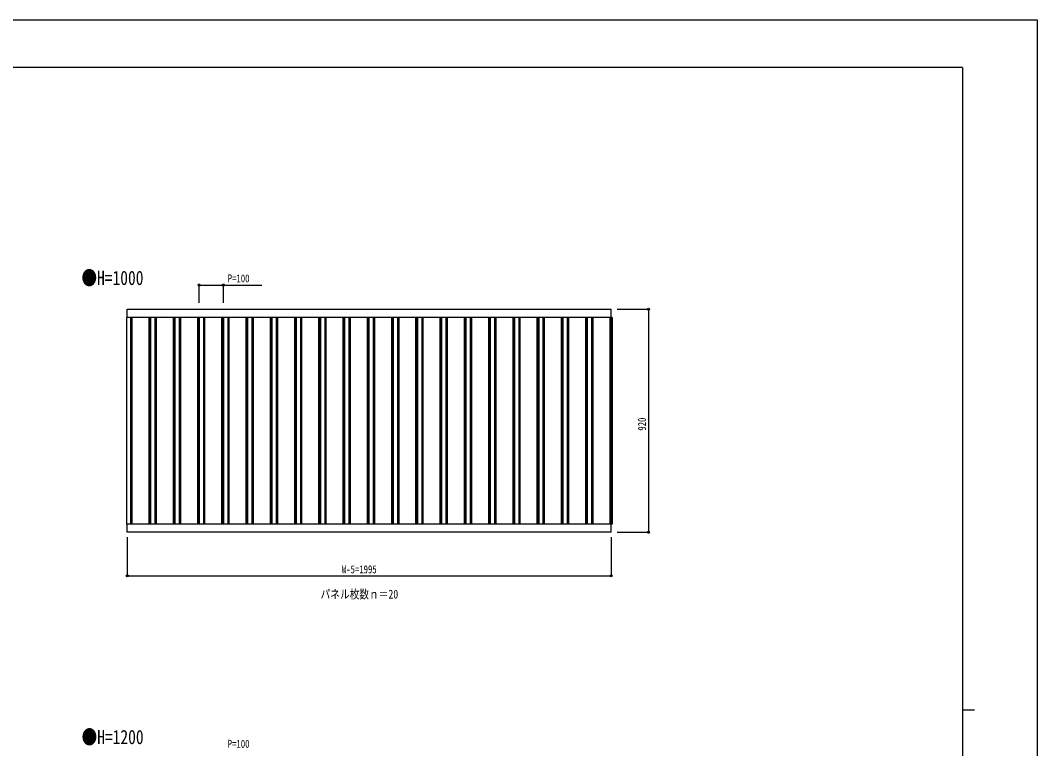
# Model space of a CAD drawing. Units: millimetres, scale not verified. Extents: x -4205 to 4205, y -2970 to 2970.
# Drawn here: x 11 to 4205, y -35 to 2970 of the extents above; entities that cross this region are included whole.
import ezdxf
from ezdxf.enums import TextEntityAlignment as Align

# ---------------------------------------------------------------- set-up
doc = ezdxf.new("R2010")
doc.units = ezdxf.units.MM
doc.header["$LTSCALE"] = 16
for name, color, linetype in [('0-1_USER1', 3, 'Continuous'), ('0-2_YKK_A1', 4, 'Continuous'), ('0-3_YKK_D', 6, 'Continuous'), ('0-4_YKK_ZWAK', 7, 'Continuous')]:
    doc.layers.add(name, color=color, linetype=linetype)
doc.styles.add('ＭＳ ゴシック', font='')
doc.styles.get('ＭＳ ゴシック').set_extended_font_data('MS Gothic')

msp = doc.modelspace()

# ---------------------------------------------------------------- linework, layer by layer
at = {"layer": '0-2_YKK_A1'}
for p, q in [((451.7, 1777.87), (2446.7, 1777.87)), ((451.7, 1743.87), (451.7, 1777.87)), ((2446.7, 1743.87), (2446.7, 1777.87)), ((2450.75, 1743.87), (447.75, 1743.87)), ((447.75, 1743.87), (447.75, 891.87)), ((465.55, 1743.87), (465.55, 891.87)), ((470.55, 1743.87), (470.55, 891.87)), ((540.55, 1743.87), (540.55, 891.87)), ((544.85, 1743.87), (544.85, 891.87)), ((547.75, 1743.87), (547.75, 891.87)), ((565.55, 1743.87), (565.55, 891.87)), ((570.55, 1743.87), (570.55, 891.87)), ((640.55, 1743.87), (640.55, 891.87)), ((644.85, 1743.87), (644.85, 891.87)), ((647.75, 1743.87), (647.75, 891.87)), ((665.55, 1743.87), (665.55, 891.87)), ((670.55, 1743.87), (670.55, 891.87)), ((740.55, 1743.87), (740.55, 891.87)), ((744.85, 1743.87), (744.85, 891.87)), ((747.75, 1743.87), (747.75, 891.87)), ((765.55, 1743.87), (765.55, 891.87)), ((770.55, 1743.87), (770.55, 891.87)), ((840.55, 1743.87), (840.55, 891.87)), ((844.85, 1743.87), (844.85, 891.87)), ((847.75, 1743.87), (847.75, 891.87)), ((865.55, 1743.87), (865.55, 891.87)), ((870.55, 1743.87), (870.55, 891.87)), ((940.55, 1743.87), (940.55, 891.87)), ((944.85, 1743.87), (944.85, 891.87)), ((947.75, 1743.87), (947.75, 891.87)), ((965.55, 1743.87), (965.55, 891.87)), ((970.55, 1743.87), (970.55, 891.87)), ((1040.55, 1743.87), (1040.55, 891.87)), ((1044.85, 1743.87), (1044.85, 891.87)), ((1047.75, 1743.87), (1047.75, 891.87)), ((1065.55, 1743.87), (1065.55, 891.87)), ((1070.55, 1743.87), (1070.55, 891.87)), ((1140.55, 1743.87), (1140.55, 891.87)), ((1144.85, 1743.87), (1144.85, 891.87)), ((1147.75, 1743.87), (1147.75, 891.87)), ((1165.55, 1743.87), (1165.55, 891.87)), ((1170.55, 1743.87), (1170.55, 891.87)), ((1240.55, 1743.87), (1240.55, 891.87)), ((1244.85, 1743.87), (1244.85, 891.87)), ((1247.75, 1743.87), (1247.75, 891.87)), ((1265.55, 1743.87), (1265.55, 891.87)), ((1270.55, 1743.87), (1270.55, 891.87)), ((1340.55, 1743.87), (1340.55, 891.87)), ((1344.85, 1743.87), (1344.85, 891.87)), ((1347.75, 1743.87), (1347.75, 891.87)), ((1365.55, 1743.87), (1365.55, 891.87)), ((1370.55, 1743.87), (1370.55, 891.87)), ((1440.55, 1743.87), (1440.55, 891.87)), ((1444.85, 1743.87), (1444.85, 891.87)), ((1447.75, 1743.87), (1447.75, 891.87)), ((1465.55, 1743.87), (1465.55, 891.87)), ((1470.55, 1743.87), (1470.55, 891.87)), ((1540.55, 1743.87), (1540.55, 891.87)), ((1544.85, 1743.87), (1544.85, 891.87)), ((1547.75, 1743.87), (1547.75, 891.87)), ((1565.55, 1743.87), (1565.55, 891.87)), ((1570.55, 1743.87), (1570.55, 891.87)), ((1640.55, 1743.87), (1640.55, 891.87)), ((1644.85, 1743.87), (1644.85, 891.87)), ((1647.75, 1743.87), (1647.75, 891.87)), ((1665.55, 1743.87), (1665.55, 891.87)), ((1670.55, 1743.87), (1670.55, 891.87)), ((1740.55, 1743.87), (1740.55, 891.87)), ((1744.85, 1743.87), (1744.85, 891.87)), ((1747.75, 1743.87), (1747.75, 891.87)), ((1765.55, 1743.87), (1765.55, 891.87)), ((1770.55, 1743.87), (1770.55, 891.87)), ((1840.55, 1743.87), (1840.55, 891.87)), ((1844.85, 1743.87), (1844.85, 891.87)), ((1847.75, 1743.87), (1847.75, 891.87)), ((1865.55, 1743.87), (1865.55, 891.87)), ((1870.55, 1743.87), (1870.55, 891.87)), ((1940.55, 1743.87), (1940.55, 891.87)), ((1944.85, 1743.87), (1944.85, 891.87)), ((1947.75, 1743.87), (1947.75, 891.87)), ((1965.55, 1743.87), (1965.55, 891.87)), ((1970.55, 1743.87), (1970.55, 891.87)), ((2040.55, 1743.87), (2040.55, 891.87)), ((2044.85, 1743.87), (2044.85, 891.87)), ((2047.75, 1743.87), (2047.75, 891.87)), ((2065.55, 1743.87), (2065.55, 891.87)), ((2070.55, 1743.87), (2070.55, 891.87)), ((2140.55, 1743.87), (2140.55, 891.87)), ((2144.85, 1743.87), (2144.85, 891.87)), ((2147.75, 1743.87), (2147.75, 891.87)), ((2165.55, 1743.87), (2165.55, 891.87)), ((2170.55, 1743.87), (2170.55, 891.87)), ((2240.55, 1743.87), (2240.55, 891.87)), ((2244.85, 1743.87), (2244.85, 891.87)), ((2247.75, 1743.87), (2247.75, 891.87)), ((2265.55, 1743.87), (2265.55, 891.87)), ((2270.55, 1743.87), (2270.55, 891.87)), ((2340.55, 1743.87), (2340.55, 891.87)), ((2344.85, 1743.87), (2344.85, 891.87)), ((2347.75, 1743.87), (2347.75, 891.87)), ((2365.55, 1743.87), (2365.55, 891.87)), ((2370.55, 1743.87), (2370.55, 891.87)), ((2440.55, 1743.87), (2440.55, 891.87)), ((2444.85, 1743.87), (2444.85, 891.87)), ((2447.93, 1743.87), (2447.93, 891.87)), ((2450.75, 1743.87), (2450.75, 891.87)), ((2450.75, 891.87), (447.75, 891.87)), ((451.7, 857.87), (451.7, 891.87)), ((2446.7, 857.87), (2446.7, 891.87)), ((2446.7, 857.87), (451.7, 857.87))]:
    msp.add_line(p, q, dxfattribs=at)
at = {"layer": '0-3_YKK_D'}
for p, q in [((747.75, 1803.87), (747.75, 1878.87)), ((847.75, 1803.87), (847.75, 1878.87)), ((2470.9, 1777.87), (2601.9, 1777.87)), ((2600.9, 1777.87), (2600.9, 857.87)), ((2470.9, 857.87), (2601.9, 857.87)), ((451.7, 837.87), (451.7, 676.87)), ((2446.7, 837.87), (2446.7, 676.87)), ((451.7, 677.87), (2446.7, 677.87))]:
    msp.add_line(p, q, dxfattribs=at)
msp.add_lwpolyline([(747.75, 1877.87), (847.75, 1877.87), (1005.95, 1877.87)], dxfattribs=at)
for centre in [(747.75, 1877.87), (847.75, 1877.87), (2600.9, 1777.87), (2600.9, 857.87), (451.7, 677.87), (2446.7, 677.87)]:
    msp.add_circle(centre, 4.25, dxfattribs=at)
at = {"layer": '0-4_YKK_ZWAK'}
for p, q in [((3895.02, 2775), (-3904.98, 2775)), ((3895.02, 2775), (3895.02, -2525)), ((3895.02, 125), (3945.02, 125))]:
    msp.add_line(p, q, dxfattribs=at)
msp.add_lwpolyline([(-4205, -2970), (4205, -2970), (4205, 2970), (-4205, 2970)], close=True, dxfattribs=at)

# ---------------------------------------------------------------- texts
at = {"layer": '0-1_USER1', "style": 'ＭＳ ゴシック', "width": 0.8}
for s, height, p in [('●H=1000', 58.65, (262.88, 1860.55)), ('パネル枚数ｎ＝20', 36.66, (1248.52, 573.34)), ('●H=1200', 58.65, (263.56, -33.67))]:
    msp.add_text(s, height=height, dxfattribs=at).set_placement(p, align=Align.BOTTOM_LEFT)
at = {"layer": '0-3_YKK_D', "style": 'ＭＳ ゴシック', "width": 0.8}
for s, p in [('P=100', (865.75, 1878.87)), ('W-5=1995', (1336.4, 678.87)), ('P=100', (865.75, -41.13))]:
    msp.add_text(s, height=32.99, dxfattribs=at).set_placement(p, align=Align.BOTTOM_LEFT)
msp.add_text('920', height=32.99, rotation=90, dxfattribs=at).set_placement((2599.9, 1277.07), align=Align.BOTTOM_LEFT)

doc.saveas('drawing.dxf')
